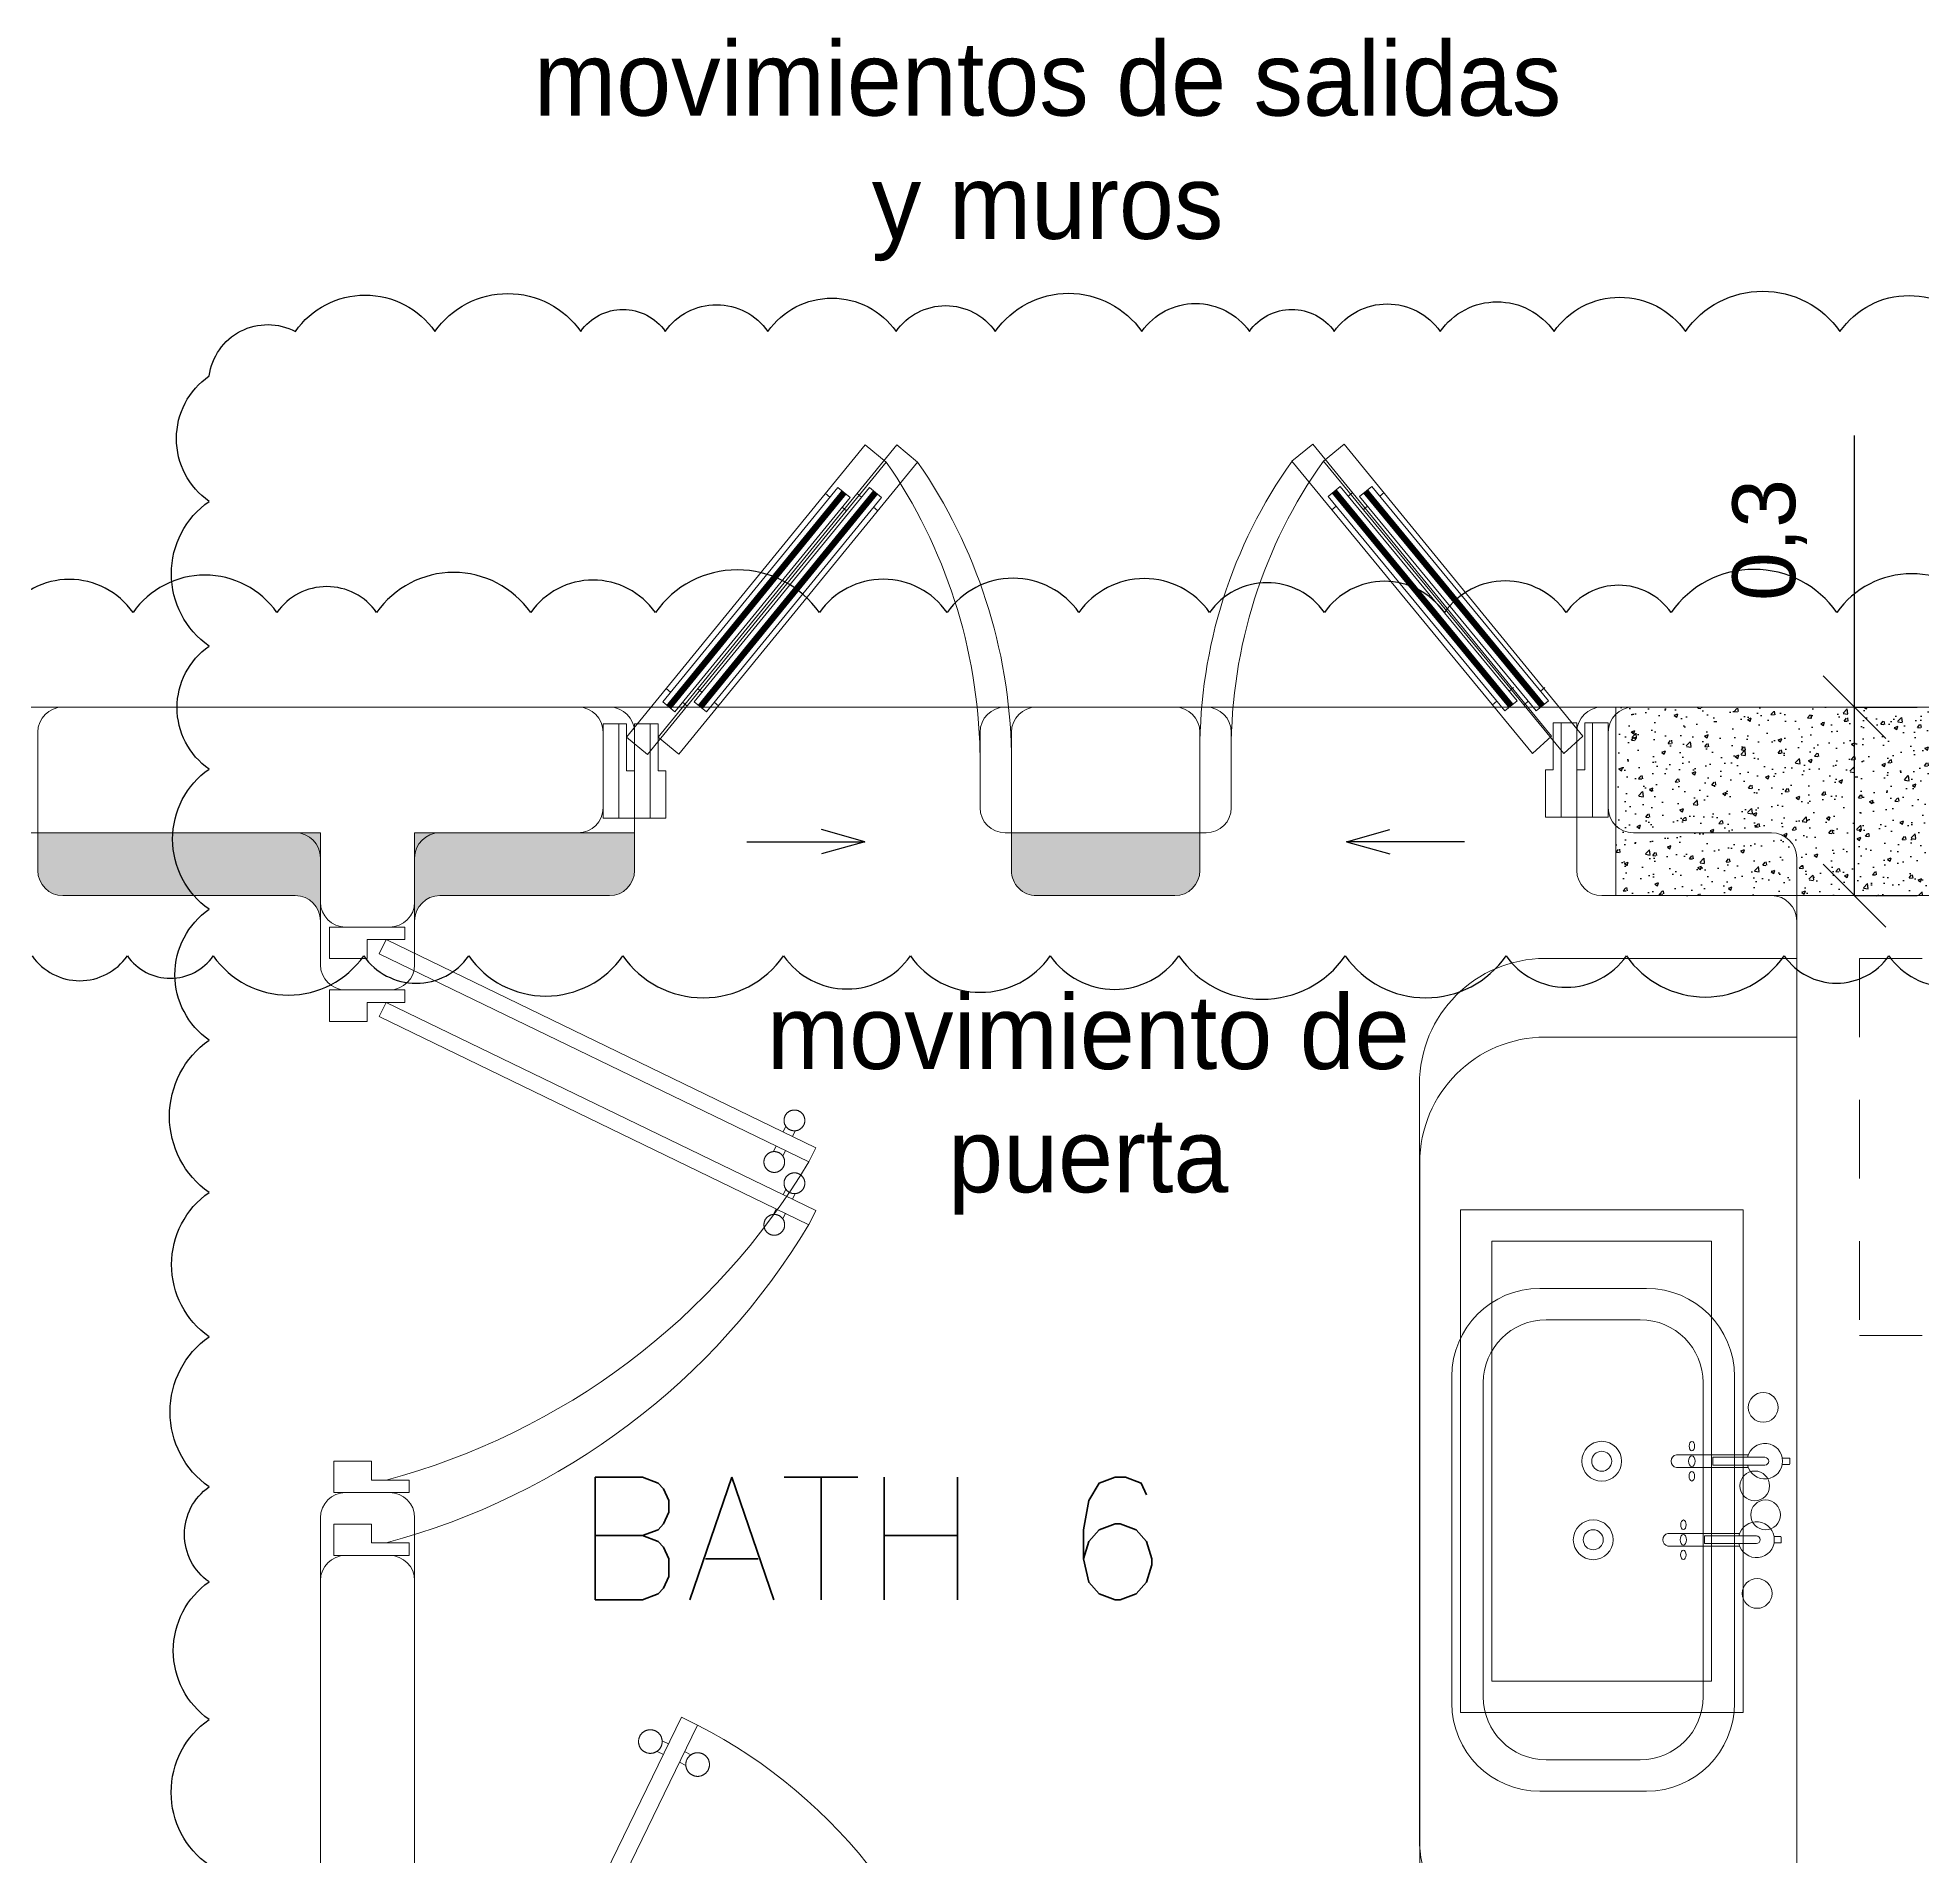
# Model space of a CAD drawing. Header units: metres. Extents: x -232 to 581, y 30 to 789.
# Drawn here: x 102.716 to 105.716, y 675.584 to 678.478 of the extents above; entities that cross this region are included whole.
import ezdxf

# ---------------------------------------------------------------- set-up
doc = ezdxf.new("R2010")
doc.units = ezdxf.units.M
doc.linetypes.add('HIDDEN2', pattern=[0.1875, 0.125, -0.0625])
for name, color, linetype in [('1', 1, 'Continuous'), ('DIMENSIONES', 7, 'Continuous'), ('HATCH', 8, 'Continuous')]:
    doc.layers.add(name, color=color, linetype=linetype)
for name, color, linetype, lineweight in [('A-DOOR', 35, 'Continuous', 5), ('A-WALL', 250, 'Continuous', 20), ('baños', 140, 'Continuous', 0), ('Columnas', 7, 'Continuous', 18), ('piscina', 131, 'Continuous', 0), ('textos', 7, 'Continuous', 0)]:
    doc.layers.add(name, color=color, linetype=linetype, lineweight=lineweight)
doc.layers.add('PISO', color=7, linetype='Continuous', lineweight=5, true_color=0xe6e6e6)
doc.layers.add('RELLENO SECCION', color=8, linetype='Continuous', lineweight=0, transparency=0.4)
doc.styles.get("Standard").update_dxf_attribs({"font": 'arial.ttf'})
doc.dimstyles.new('ISO-25', dxfattribs={"dimtxt": 0.1, "dimasz": 0.1, "dimexe": 0.1, "dimexo": 0.625, "dimgap": 0.075, "dimtad": 1, "dimtxsty": 'Standard', "dimblk": 'OBLIQUE', "dimcen": 2.5, "dimadec": 0, "dimazin": 0, "dimtfac": 1, "dimtmove": 0, "dimatfit": 3, "dimldrblk": 'OBLIQUE', "dimfxl": 1, "dimfxlon": 1, "dimarcsym": 1})

# ---------------------------------------------------------------- blocks, each defined once
blk = doc.blocks.new('P90')
at = {"layer": 'A-DOOR'}
for p, q in [((-0.0476, -0.8576), (0.6364, -0.5264)), ((0.5992, -0.5445), (0.5949, -0.5355)), ((0.6473, -0.5489), (0.6364, -0.5264)), ((-0.0368, -0.88), (0.6473, -0.5489)), ((0.5843, -0.5517), (0.58, -0.5427)), ((0.6101, -0.5669), (0.6144, -0.5759)), ((0.5952, -0.5741), (0.5995, -0.5831)), ((-0.0368, -0.88), (-0.0476, -0.8576))]:
    blk.add_line(p, q, dxfattribs=at)
for points in [[(-0.06, -0.02), (-0.06, -0.05), (-0.12, -0.05), (-0.12, 0), (0, 0), (0, -0.02)], [(-0.0668, -0.88), (-0.0668, -0.85), (-0.1268, -0.85), (-0.1268, -0.9), (-0.0068, -0.9), (-0.0068, -0.88)]]:
    blk.add_lwpolyline(points, close=True, dxfattribs=at)
blk.add_arc((-0.3259, -1.105), 1.1228, 31.0139, 75.0797, dxfattribs=at)
for points in [[(0.5812, -0.5096), (0.5857, -0.5096), (0.5933, -0.5141), (0.5977, -0.5218), (0.5977, -0.5306), (0.5933, -0.5383), (0.5856, -0.5427), (0.5767, -0.5427), (0.5691, -0.5383), (0.5647, -0.5306), (0.5647, -0.5217), (0.5691, -0.514), (0.5768, -0.5096), (0.5812, -0.5096)], [(0.6133, -0.5758), (0.6177, -0.5758), (0.6254, -0.5803), (0.6298, -0.5879), (0.6298, -0.5968), (0.6253, -0.6045), (0.6176, -0.6089), (0.6088, -0.6089), (0.6011, -0.6044), (0.5967, -0.5967), (0.5967, -0.5879), (0.6011, -0.5802), (0.6088, -0.5758), (0.6133, -0.5758)]]:
    blk.add_open_spline(points, degree=2, dxfattribs=at)
blk = doc.blocks.new('A$C3685e79b')
at = {"layer": 'A-DOOR'}
for p, q in [((0.0125, 0.05), (0.3248, 0.6926)), ((0.3248, 0.6926), (0.3503, 0.6802)), ((0.038, 0.0376), (0.3503, 0.6802)), ((0.296, 0.6333), (0.2858, 0.6383)), ((0.3042, 0.6503), (0.294, 0.6552)), ((0.3297, 0.6379), (0.3399, 0.6329)), ((0.3215, 0.621), (0.3317, 0.616)), ((0.038, 0.0376), (0.0125, 0.05))]:
    blk.add_line(p, q, dxfattribs=at)
for points in [[(0, 0), (0.025, 0), (0.025, 0.025), (0.0125, 0.025), (0.0125, 0.1), (0, 0.1), (0, 0)], [(0.8, 0), (0.775, 0), (0.775, 0.025), (0.7875, 0.025), (0.7875, 0.1), (0.8, 0.1), (0.8, 0)]]:
    blk.add_lwpolyline(points, dxfattribs=at)
blk.add_arc((-0.0309, -0.0619), 0.8343, 11.1901, 62.8126, dxfattribs=at)
for points in [[(0.294, 0.6539), (0.294, 0.659), (0.289, 0.6677), (0.2802, 0.6727), (0.2702, 0.6727), (0.2614, 0.6677), (0.2564, 0.6589), (0.2564, 0.6489), (0.2614, 0.6401), (0.2702, 0.6351), (0.2803, 0.6351), (0.289, 0.6401), (0.294, 0.6489), (0.294, 0.6539)], [(0.3693, 0.6173), (0.3693, 0.6224), (0.3642, 0.6311), (0.3555, 0.6361), (0.3454, 0.6361), (0.3367, 0.6311), (0.3316, 0.6224), (0.3317, 0.6123), (0.3367, 0.6035), (0.3454, 0.5985), (0.3555, 0.5985), (0.3643, 0.6036), (0.3693, 0.6123), (0.3693, 0.6173)]]:
    blk.add_open_spline(points, degree=2, dxfattribs=at)
blk = doc.blocks.new('A$C8d867532')
at = {"layer": 'baños', "linetype": 'Continuous'}
blk.add_line((0.0395, 0.4062, 0), (0.1223, 0.4062, 0.0004), dxfattribs=at)
at = {"layer": 'baños'}
for points in [[(0.0743, 0.8), (0.5243, 0.8), (0.5243, 0), (0.0743, 0)], [(0.1243, 0.75), (0.4743, 0.75), (0.4743, 0.05), (0.1243, 0.05)]]:
    blk.add_lwpolyline(points, close=True, dxfattribs=at)
at = {"layer": 'baños', "linetype": 'Continuous'}
blk.add_lwpolyline([(0.0672, 0.3939, -9.082434), (0.0672, 0.4062)], format="xyb", dxfattribs=at)
for points, elevation in [([(0.0114, 0.405), (0.0005, 0.405), (0, 0.4043), (0, 0.3957)], 0), ([(0, 0.3957), (0.0005, 0.395), (0.0114, 0.395)], 0), ([(0.1223, 0.4062), (0.1223, 0.3939)], 0.0004)]:
    blk.add_lwpolyline(points, dxfattribs=dict(at, elevation=elevation))
at = {"layer": 'baños', "linetype": 'Continuous', "elevation": 0}
for points in [[(0.0333, 0.4, -0.385153), (0.0395, 0.4062), (0.0395, 0.4062)], [(0.0333, 0.4, 0.385153), (0.0395, 0.3939), (0.0395, 0.3939)], [(0.0661, 0.4101), (0.1804, 0.4101, -0.363105), (0.1887, 0.4, -0.363105), (0.1804, 0.39), (0.0661, 0.39)]]:
    blk.add_lwpolyline(points, format="xyb", dxfattribs=at)
at = {"layer": 'baños', "linetype": 'Continuous', "extrusion": (1.31781e-06, -1, -8.43443e-26), "elevation": -0.3939}
blk.add_lwpolyline([(0.1223, 0.0004), (0.0395, 0)], close=True, dxfattribs=at)
at = {"layer": 'baños', "linetype": 'Continuous'}
for centre, radius in [((0.0422, 0.4857), 0.0237), ((0.2993, 0.4), 0.0317), ((0.2993, 0.4), 0.0159), ((0.0384, 0.3146), 0.0237)]:
    blk.add_circle(centre, radius, dxfattribs=at)
at = {"layer": 'baños', "linetype": 'Continuous', "extrusion": (3.61622e-27, 8.43443e-26, -1)}
for centre, major_axis, ratio in [((0.1557, 0.424), (0.00005, -0.0075), 0.581577), ((0.1558, 0.4), (0, -0.0085), 0.599546), ((0.1558, 0.376), (0.00005, -0.0075), 0.581577)]:
    blk.add_ellipse(centre, major_axis=major_axis, ratio=ratio, dxfattribs=at)
at = {"layer": 'baños', "linetype": 'Continuous', "flags": 8}
for tag, p in [('TRADENAME', (0.1887, 0.4, 0)), ('MODELNUMBER', (0.1887, 0.4, 0)), ('MATERIAL', (0.1888, 0.4, 0)), ('PRODUCT', (0.1888, 0.4, 0))]:
    blk.add_attdef(tag, p, '', height=0.0000254, rotation=270.0001, dxfattribs=at)
at = {"layer": 'baños', "linetype": 'Continuous'}
for tag, p in [('MATERIAL', (0.299, 0.3999)), ('PRODUCT', (0.299, 0.3999)), ('TRADENAME', (0.2991, 0.3999)), ('MODELNUMBER', (0.2991, 0.3999))]:
    blk.add_attdef(tag, p, '', height=0.0000254, rotation=90.0001, dxfattribs=at)
blk = doc.blocks.new('27.11.2025 LN09 1ER NIVEL')
at = {"layer": 'A-DOOR', "color": 18, "true_color": 0x000000, "extrusion": (0, 0, -1)}
for p, q in [((180.7949, 111.5781), (180.7879, 111.5838)), ((181.67, 111.5797), (181.6769, 111.5854)), ((180.8143, 111.5623), (180.8212, 111.5566)), ((181.6506, 111.5639), (181.6436, 111.5582)), ((180.541, 111.2679), (180.534, 111.2736)), ((181.926, 111.2694), (181.933, 111.2751)), ((180.5604, 111.2521), (180.5673, 111.2464)), ((181.9067, 111.2536), (181.8997, 111.2479))]:
    blk.add_line(p, q, dxfattribs=at)
for points in [[(-180.4712, 111.1961), (-180.8512, 111.6613), (-180.8845, 111.6341), (-180.5045, 111.1689)], [(-181.9936, 111.1977), (-181.6137, 111.6628), (-181.5804, 111.6356), (-181.963, 111.1705)], [(-180.8269, 111.5778), (-180.5482, 111.2366), (-180.5288, 111.2524), (-180.8075, 111.5936)], [(-181.638, 111.5793), (-181.9193, 111.2381), (-181.9387, 111.254), (-181.6573, 111.5952)]]:
    blk.add_lwpolyline(points, close=True, dxfattribs=at)
at = {"layer": 'A-DOOR', "color": 18, "true_color": 0x000000}
for points in [[(180.4587, 111.2176), (180.4338, 111.2176), (180.4338, 111.0676), (180.4587, 111.0676)], [(180.4838, 111.0676), (180.4838, 111.1426), (180.4712, 111.1426), (180.4712, 111.2176), (180.4587, 111.2176), (180.4587, 111.0676)], [(181.9838, 111.0691), (181.9838, 111.1441), (181.9963, 111.1441), (181.9963, 111.2191), (182.0088, 111.2191), (182.0088, 111.0691)], [(182.0088, 111.2191), (182.0338, 111.2191), (182.0338, 111.0691), (182.0088, 111.0691)]]:
    blk.add_lwpolyline(points, close=True, dxfattribs=at)
at = {"layer": 'A-DOOR', "color": 18, "true_color": 0x000000, "extrusion": (0, 0, -1)}
for centre, radius, start, end in [((-180.1932, 111.1556), 0.8407, 145.3159, 178.8974), ((-182.2258, 111.1765), 0.7921, 359.8307, 35.4269)]:
    blk.add_arc(centre, radius, start, end, dxfattribs=at)
at = {"layer": 'A-WALL', "color": 18, "true_color": 0x000000}
for p, q in [((179.3238, 111.2441), (180.3938, 111.2441)), ((181.0738, 111.2441), (181.3938, 111.2441)), ((182.0738, 111.2441), (182.5938, 111.2441)), ((180.4338, 111.0841), (180.4338, 111.2041)), ((181.0338, 111.2041), (181.0338, 111.0841)), ((181.4338, 111.2041), (181.4338, 111.0841)), ((182.0338, 111.0841), (182.0338, 111.2041)), ((179.9438, 111.0441), (179.3238, 111.0441)), ((180.1738, 111.0441), (180.3938, 111.0441)), ((181.0738, 111.0441), (181.3938, 111.0441)), ((182.0738, 111.0441), (182.2938, 111.0441)), ((179.9838, 111.0041), (179.9838, 110.9341)), ((180.1338, 111.0041), (180.1338, 110.9341)), ((182.3338, 111.0041), (182.3338, 109.0841)), ((180.0938, 110.8941), (180.0238, 110.8941)), ((180.0938, 109.9941), (180.0238, 109.9941)), ((179.9838, 106.5841), (179.9838, 109.9541)), ((180.1338, 109.9541), (180.1338, 109.0841))]:
    blk.add_line(p, q, dxfattribs=at)
at = {"layer": 'A-WALL', "color": 18, "linetype": 'HIDDEN2', "true_color": 0x000000}
for p, q in [((182.4338, 110.8441), (182.4338, 110.2441)), ((182.4338, 110.8441), (182.5338, 110.8441)), ((182.4338, 110.2441), (182.5338, 110.2441))]:
    blk.add_line(p, q, dxfattribs=at)
at = {"layer": 'A-WALL', "color": 18, "true_color": 0x000000}
for centre, start, end in [((180.3938, 111.2041), 0, 90), ((181.0738, 111.2041), 90, 180), ((181.3938, 111.2041), 0, 90), ((182.0738, 111.2041), 90, 180), ((180.3938, 111.0841), 270, 0), ((181.0738, 111.0841), 180, 270), ((181.3938, 111.0841), 270, 0), ((182.0738, 111.0841), 180, 270), ((179.9438, 111.0041), 0, 90), ((180.1738, 111.0041), 90, 180), ((182.2938, 111.0041), 0, 90), ((180.0238, 110.9341), 180, 270), ((180.0938, 110.9341), 270, 0), ((180.0238, 109.9541), 90, 180), ((180.0938, 109.9541), 0, 90)]:
    blk.add_arc(centre, 0.04, start, end, dxfattribs=at)
at = {"layer": 'baños', "color": 18, "true_color": 0x000000}
for p, q in [((181.9333, 110.8441), (182.3333, 110.8441)), ((181.7333, 110.6441), (181.7333, 109.4441))]:
    blk.add_line(p, q, dxfattribs=at)
for centre, start, end in [((181.9333, 110.6441), 90, 180), ((181.9333, 109.4441), 180, 270)]:
    blk.add_arc(centre, 0.2, start, end, dxfattribs=at)
at = {"layer": 'piscina', "color": 18, "true_color": 0x000000, "extrusion": (0, 0, -1), "const_width": 0.01}
for points in [[(-180.8172, 111.5857), (-180.5385, 111.2445)], [(-181.6476, 111.5873), (-181.929, 111.246)]]:
    blk.add_lwpolyline(points, dxfattribs=at)
at = {"layer": 'PISO', "color": 18, "true_color": 0x000000}
for p, q in [((181.0738, 111.2441), (180.3938, 111.2441)), ((182.0738, 111.2441), (181.3938, 111.2441))]:
    blk.add_line(p, q, dxfattribs=at)
at = {"color": 18, "true_color": 0x000000}
blk.add_blockref('A$C3685e79b', (180.2338, 108.9441), dxfattribs=at)
at = {"layer": '1', "color": 18, "true_color": 0x000000}
ref = blk.add_blockref('A$C8d867532', (182.3227, 109.6441), dxfattribs=dict(at, xscale=-1))
ref.add_attrib('MATERIAL', 'VITREOUS CHINA', (182.0238, 110.044), dxfattribs={"layer": 'baños', "linetype": 'Continuous', "height": 0.0000254, "rotation": 89.9999})
ref.add_attrib('PRODUCT', 'BATHROOM SINK', (182.0237, 110.044), dxfattribs={"layer": 'baños', "linetype": 'Continuous', "height": 0.0000254, "rotation": 89.9999})
ref.add_attrib('TRADENAME', 'VOX', (182.0237, 110.044), dxfattribs={"layer": 'baños', "linetype": 'Continuous', "height": 0.0000254, "rotation": 89.9999})
ref.add_attrib('MODELNUMBER', 'K-5373', (182.0236, 110.044), dxfattribs={"layer": 'baños', "linetype": 'Continuous', "height": 0.0000254, "rotation": 89.9999})
ref.add_attrib('MATERIAL', 'BRASS', (182.1339, 110.0442, 0), dxfattribs={"layer": 'baños', "linetype": 'Continuous', "height": 0.0000254, "rotation": 269.9999})
ref.add_attrib('PRODUCT', 'FAUCETS', (182.134, 110.0442, 0), dxfattribs={"layer": 'baños', "linetype": 'Continuous', "height": 0.0000254, "rotation": 269.9999})
ref.add_attrib('TRADENAME', 'PURIST', (182.134, 110.0442, 0), dxfattribs={"layer": 'baños', "linetype": 'Continuous', "height": 0.0000254, "rotation": 269.9999})
ref.add_attrib('MODELNUMBER', 'K-14404-4A', (182.134, 110.0442, 0), dxfattribs={"layer": 'baños', "linetype": 'Continuous', "height": 0.0000254, "rotation": 269.9999})
at = {"layer": 'A-DOOR', "color": 18, "true_color": 0x000000, "xscale": -1, "rotation": 180}
blk.add_blockref('P90', (180.1251, 109.9941), dxfattribs=at)
at = {"layer": 'textos', "color": 18, "true_color": 0x000000, "insert": (180.2542, 109.8236), "char_height": 0.195, "width": 3.404877, "attachment_point": 7}
blk.add_mtext('{\\Fromans|c0; BATH 6}', dxfattribs=at)
blk = doc.blocks.new('A$C160d384d')
at = {"layer": 'baños'}
for p, q in [((0.2143, 0.8), (0.3843, 0.8)), ((0.2243, 0.75), (0.3743, 0.75)), ((0.0743, 0.14), (0.0743, 0.66)), ((0.1243, 0.15), (0.1243, 0.65)), ((0.4743, 0.65), (0.4743, 0.15)), ((0.5243, 0.66), (0.5243, 0.14)), ((0.3743, 0.05), (0.2243, 0.05)), ((0.3843, 0), (0.2143, 0))]:
    blk.add_line(p, q, dxfattribs=at)
at = {"layer": 'baños', "linetype": 'Continuous'}
for p, q in [((0.0005, 0.405, 0), (0, 0.4043, 0)), ((0, 0.4043, 0), (0, 0.3957, 0)), ((0, 0.3957, 0), (0.0005, 0.395, 0)), ((0.0114, 0.405, 0), (0.0005, 0.405, 0)), ((0.0005, 0.395, 0), (0.0114, 0.395, 0)), ((0.0395, 0.4062, 0), (0.0395, 0.4062, 0)), ((0.0395, 0.4062, 0), (0.1223, 0.4062, 0.0004)), ((0.0395, 0.3939, 0), (0.0395, 0.3939, 0)), ((0.0661, 0.4101, 0), (0.1804, 0.4101, 0)), ((0.1804, 0.39, 0), (0.0661, 0.39, 0)), ((0.1223, 0.4062, 0.0004), (0.1223, 0.3939, 0.0004))]:
    blk.add_line(p, q, dxfattribs=at)
at = {"layer": 'baños', "linetype": 'Continuous', "extrusion": (1.31781e-06, -1, -8.43443e-26)}
for p, q in [((0.1223, 0.3939, 0.0004), (0.0395, 0.3939, 0)), ((0.0395, 0.3939, 0), (0.1223, 0.3939, 0.0004))]:
    blk.add_line(p, q, dxfattribs=at)
at = {"layer": 'baños', "linetype": 'Continuous'}
for centre, radius in [((0.0422, 0.4857), 0.0237), ((0.2993, 0.4), 0.0317), ((0.2993, 0.4), 0.0159), ((0.0384, 0.3146), 0.0237)]:
    blk.add_circle(centre, radius, dxfattribs=at)
at = {"layer": 'baños'}
for centre, radius, start, end in [((0.2143, 0.66), 0.14, 90, 180), ((0.3843, 0.66), 0.14, 0, 90), ((0.2243, 0.65), 0.1, 90, 180), ((0.3743, 0.65), 0.1, 0, 90), ((0.2143, 0.14), 0.14, 180, 270), ((0.2243, 0.15), 0.1, 180, 270), ((0.3743, 0.15), 0.1, 270, 360), ((0.3843, 0.14), 0.14, 270, 0)]:
    blk.add_arc(centre, radius, start, end, dxfattribs=at)
at = {"layer": 'baños', "linetype": 'Continuous'}
for centre, radius, start, end in [((0.0395, 0.4), 0.0285, 12.564, 347.4316), ((0.0398, 0.3997, 0), 0.00653, 92.8714, 177.1287), ((0.0398, 0.4004, 0), 0.00653, 182.8714, 267.1287), ((0.1786, 0.4001, 0), 0.0101, 359.5645, 79.3894), ((0.1786, 0.4, 0), 0.0101, 280.6108, 0.4357)]:
    blk.add_arc(centre, radius, start, end, dxfattribs=at)
at = {"layer": 'baños', "linetype": 'Continuous', "extrusion": (3.61622e-27, 8.43443e-26, -1)}
for centre, major_axis, ratio in [((0.1557, 0.424), (0.00005, -0.0075), 0.581577), ((0.1558, 0.4), (0, -0.0085), 0.599546), ((0.1558, 0.376), (0.00005, -0.0075), 0.581577)]:
    blk.add_ellipse(centre, major_axis=major_axis, ratio=ratio, dxfattribs=at)
at = {"layer": 'baños', "linetype": 'Continuous', "flags": 8}
for tag, p in [('TRADENAME', (0.1887, 0.4, 0)), ('MODELNUMBER', (0.1887, 0.4, 0)), ('MATERIAL', (0.1888, 0.4, 0)), ('PRODUCT', (0.1888, 0.4, 0))]:
    blk.add_attdef(tag, p, '', height=0.0000254, rotation=270.0001, dxfattribs=at)
at = {"layer": 'baños', "linetype": 'Continuous'}
for tag, p in [('MATERIAL', (0.299, 0.3999)), ('PRODUCT', (0.299, 0.3999)), ('TRADENAME', (0.2991, 0.3999)), ('MODELNUMBER', (0.2991, 0.3999))]:
    blk.add_attdef(tag, p, '', height=0.0000254, rotation=90.0001, dxfattribs=at)
blk = doc.blocks.new('20.03.2026 LN 09 PRIMER NIVEL ARQ')
at = {"layer": 'HATCH'}
h = blk.add_hatch(dxfattribs=at)
h.set_pattern_fill('AR-CONC', color=1, scale=0.00032)
h.set_pattern_definition([(50, (109.59505, -7.243447), (0.058299094, -0.005100507), [0.006096, -0.067056]), (355, (109.59505, -7.24345), (-0.011277895, 0.06113819), [0.0048768, -0.053644987]), (100.451445, (109.59991, -7.24387), (0.0470212, 0.05603768), [0.005180803, -0.056988878]), (46.1842, (109.59505, -7.22719), (0.086745293, -0.013453545), [0.009144, -0.100584]), (96.63556, (109.60228, -7.22831), (0.07596932, 0.07917636), [0.00777121, -0.085483395]), (351.18415, (109.59505, -7.22719), (0.07596932, 0.07917636), [0.00731519, -0.080467114]), (21, (109.60318, -7.231255), (0.048516605, -0.032724863), [0.006096, -0.067056]), (326, (109.60318, -7.231255), (0.01977665, 0.05894015), [0.0048768, -0.0536448]), (71.451445, (109.607223, -7.23398), (0.068293254, 0.026215286), [0.005180803, -0.05698878]), (37.5, (109.595052, -7.243447), (0.000988353, 0.0270576124), [0, -0.05299456, 0, -0.0544576, 0, -0.053848]), (7.5, (109.595052, -7.243447), (0.021382292, 0.032057784), [0, -0.03104896, 0, -0.05177536, 0, -0.0205232]), (327.5, (109.576927, -7.243447), (0.0433889905, -0.001833198), [0, -0.02032, 0, -0.0633984, 0, -0.0841248]), (317.5, (109.5688, -7.243447), (0.047401338, 0.008136477), [0, -0.026416, 0, -0.04210304, 0, -0.0597408])])
h.paths.add_polyline_path([(1.4263, -42.4932), (1.4263, -42.7932), (2.0263, -42.7932), (2.0263, -42.4932)])
at = {"layer": 'RELLENO SECCION'}
h = blk.add_hatch(color=1, dxfattribs=at)
h.dxf.hatch_style = 1
h.paths.add_polyline_path([(-0.636, -42.6932), (-1.086, -42.6932), (-1.086, -42.7532, 0.414214), (-1.046, -42.7932), (-0.676, -42.7932, -0.414214), (-0.636, -42.8332)])
h = blk.add_hatch(color=1, dxfattribs=at)
h.dxf.hatch_style = 1
h.paths.add_polyline_path([(0.464, -42.6932), (0.464, -42.7532, 0.414213), (0.504, -42.7932), (0.724, -42.7932), (0.7241, -42.7932, 0.413894), (0.764, -42.7532), (0.764, -42.6932)])
h.paths.add_polyline_path([(-0.486, -42.6932), (-0.486, -42.8332, -0.414214), (-0.446, -42.7932), (-0.1759, -42.7932, 0.41363), (-0.136, -42.7532), (-0.136, -42.6932)])
at = {"layer": 'A-DOOR', "color": 1, "extrusion": (0, 0, -1)}
for p, q in [((0.2251, -42.1592), (0.2182, -42.1535)), ((0.2445, -42.175), (0.2514, -42.1807)), ((0.9808, -42.1734), (0.9739, -42.1791)), ((1.0002, -42.1576), (1.0072, -42.1519)), ((-0.0288, -42.4694), (-0.0357, -42.4637)), ((1.2563, -42.4678), (1.2632, -42.4622)), ((-0.0094, -42.4852), (-0.0024, -42.4909)), ((1.2369, -42.4837), (1.2299, -42.4893))]:
    blk.add_line(p, q, dxfattribs=at)
for points in [[(0.0985, -42.5411), (-0.2814, -42.076), (-0.3147, -42.1032), (0.0653, -42.5683)], [(-1.3239, -42.5396), (-0.9439, -42.0745), (-0.9106, -42.1017), (-1.2932, -42.5668)], [(-0.2571, -42.1595), (0.0216, -42.5007), (0.041, -42.4849), (-0.2378, -42.1437)], [(-0.9682, -42.1579), (-1.2496, -42.4991), (-1.2689, -42.4833), (-0.9875, -42.1421)]]:
    blk.add_lwpolyline(points, close=True, dxfattribs=at)
at = {"layer": 'A-DOOR', "color": 1}
for points in [[(-0.111, -42.5197), (-0.136, -42.5197), (-0.136, -42.6697), (-0.111, -42.6697)], [(-0.086, -42.6697), (-0.086, -42.5947), (-0.0985, -42.5947), (-0.0985, -42.5197), (-0.111, -42.5197), (-0.111, -42.6697)], [(1.314, -42.6682), (1.314, -42.5932), (1.3265, -42.5932), (1.3265, -42.5182), (1.339, -42.5182), (1.339, -42.6682)], [(1.339, -42.5182), (1.364, -42.5182), (1.364, -42.6682), (1.339, -42.6682)]]:
    blk.add_lwpolyline(points, close=True, dxfattribs=at)
at = {"layer": 'A-DOOR', "color": 1, "extrusion": (0, 0, -1)}
for centre, radius, start, end in [((0.3766, -42.5816), 0.8407, 145.3159, 178.8974), ((-1.5561, -42.5608), 0.7921, 359.8307, 35.4269)]:
    blk.add_arc(centre, radius, start, end, dxfattribs=at)
at = {"layer": 'A-WALL', "color": 1}
for p, q in [((-1.046, -42.4932), (-0.176, -42.4932)), ((0.5039, -42.4932), (0.724, -42.4932)), ((1.404, -42.4932), (2.024, -42.4932)), ((-1.086, -42.6532), (-1.086, -42.5332)), ((-0.136, -42.7532), (-0.136, -42.5332)), ((0.464, -42.5332), (0.464, -42.7531)), ((0.764, -42.5332), (0.764, -42.7532)), ((1.364, -42.7532), (1.364, -42.5332)), ((-1.086, -42.6532), (-1.086, -42.7532)), ((-0.636, -42.6932), (-1.086, -42.6932)), ((-0.636, -42.6932), (-0.636, -42.9032)), ((-0.486, -42.6932), (-0.136, -42.6932)), ((-0.486, -42.6932), (-0.486, -42.9032)), ((0.464, -42.6932), (0.764, -42.6932)), ((-0.676, -42.7932), (-1.046, -42.7932)), ((-0.446, -42.7932), (-0.1759, -42.7932)), ((0.504, -42.7932), (0.724, -42.7932)), ((0.5941, -42.7932), (0.7241, -42.7932)), ((1.404, -42.7932), (1.4263, -42.7932)), ((1.714, -42.8332), (1.714, -44.8332)), ((-0.526, -42.9432), (-0.596, -42.9432)), ((-0.526, -43.8432), (-0.596, -43.8432)), ((-0.636, -47.1032), (-0.636, -43.8832)), ((-0.486, -43.8832), (-0.486, -44.9032))]:
    blk.add_line(p, q, dxfattribs=at)
for centre, start, end in [((-1.046, -42.5332), 90, 180), ((-0.176, -42.5332), 0, 90), ((0.504, -42.5332), 90, 180), ((0.724, -42.5332), 0, 90), ((1.404, -42.5332), 90, 180), ((-1.046, -42.7532), 180, 270), ((-0.176, -42.7532), 270, 0), ((0.504, -42.7532), 179.9713, 270), ((0.724, -42.7532), 270, 0), ((1.404, -42.7532), 180, 270), ((-0.676, -42.8332), 0, 90), ((-0.446, -42.8332), 90, 180), ((1.674, -42.8332), 0, 90), ((-0.596, -42.9032), 180, 270), ((-0.526, -42.9032), 270, 0), ((-0.596, -43.8832), 90, 180), ((-0.526, -43.8832), 0, 90)]:
    blk.add_arc(centre, 0.04, start, end, dxfattribs=at)
at = {"layer": 'baños', "color": 1}
for p, q in [((1.314, -43.0182, 0), (1.714, -43.0182, 0)), ((1.114, -43.2182, 0), (1.114, -44.4182, 0))]:
    blk.add_line(p, q, dxfattribs=at)
blk.add_arc((1.314, -43.2182, 0), 0.2, 90, 180, dxfattribs=at)
at = {"layer": 'Columnas', "color": 1}
blk.add_lwpolyline([(1.4263, -42.4932), (1.4263, -42.7932), (2.0263, -42.7932), (2.0263, -42.4932)], close=True, dxfattribs=at)
at = {"layer": 'piscina', "color": 1, "extrusion": (0, 0, -1), "const_width": 0.01}
for points in [[(-0.2475, -42.1516), (0.0313, -42.4928)], [(-0.9779, -42.15), (-1.2592, -42.4912)]]:
    blk.add_lwpolyline(points, dxfattribs=at)
at = {"layer": 'PISO', "color": 1}
for p, q in [((-1.046, -42.4932), (-3.926, -42.4932)), ((0.504, -42.4932), (-0.176, -42.4932)), ((1.404, -42.4932), (0.724, -42.4932))]:
    blk.add_line(p, q, dxfattribs=at)
at = {"color": 1}
ref = blk.add_blockref('A$C160d384d', (1.6894, -44.2182, 0), dxfattribs=dict(at, xscale=-1))
ref.add_attrib('MATERIAL', 'VITREOUS CHINA', (1.3904, -43.818, 0), dxfattribs={"layer": 'baños', "linetype": 'Continuous', "height": 0.0000254, "rotation": 269.9999})
ref.add_attrib('PRODUCT', 'BATHROOM SINK', (1.3903, -43.818, 0), dxfattribs={"layer": 'baños', "linetype": 'Continuous', "height": 0.0000254, "rotation": 269.9999})
ref.add_attrib('TRADENAME', 'VOX', (1.3903, -43.8182, 0), dxfattribs={"layer": 'baños', "linetype": 'Continuous', "height": 0.0000254, "rotation": 269.9999})
ref.add_attrib('MODELNUMBER', 'K-5373', (1.3903, -43.8182, 0), dxfattribs={"layer": 'baños', "linetype": 'Continuous', "height": 0.0000254, "rotation": 269.9999})
ref.add_attrib('MATERIAL', 'BRASS', (1.5006, -43.8182, 0), dxfattribs={"layer": 'baños', "linetype": 'Continuous', "height": 0.0000254, "rotation": 89.9999})
ref.add_attrib('PRODUCT', 'FAUCETS', (1.5006, -43.8183, 0), dxfattribs={"layer": 'baños', "linetype": 'Continuous', "height": 0.0000254, "rotation": 89.9999})
ref.add_attrib('TRADENAME', 'PURIST', (1.5007, -43.8183, 0), dxfattribs={"layer": 'baños', "linetype": 'Continuous', "height": 0.0000254, "rotation": 89.9999})
ref.add_attrib('MODELNUMBER', 'K-14404-4A', (1.5007, -43.8183, 0), dxfattribs={"layer": 'baños', "linetype": 'Continuous', "height": 0.0000254, "rotation": 89.9999})
at = {"layer": 'A-DOOR', "color": 1, "xscale": -1, "rotation": 180}
blk.add_blockref('P90', (-0.4947, -43.8432), dxfattribs=at)
at = {"layer": 'baños', "color": 1, "linetype": 'Continuous'}
for tag, p in [('MODELNUMBER', (-12.0611, -62.0707)), ('MATERIAL', (-12.0611, -62.0709)), ('PRODUCT', (-12.0611, -62.0708)), ('TRADENAME', (-12.0611, -62.0708))]:
    blk.add_attdef(tag, p, '', height=0.0000254, rotation=359.9999, dxfattribs=at)
at = {"layer": 'textos', "color": 1, "insert": (-0.3656, -43.9137), "char_height": 0.195, "width": 3.404877, "attachment_point": 7}
blk.add_mtext('{\\Fromans|c0; BATH 6}', dxfattribs=at)
blk = doc.blocks.new('_Oblique')
at = {"color": 0, "linetype": 'ByBlock', "lineweight": -2}
blk.add_line((-0.5, -0.5), (0.5, 0.5), dxfattribs=at)
blk = doc.blocks.new('*D178')
at = {"layer": 'Defpoints', "color": 0, "transparency": 16777216}
for p in [(105.5281, 677.4125), (105.6078, 677.4125), (105.5281, 677.1125)]:
    blk.add_point(p, dxfattribs=at)
at = {"layer": 'DIMENSIONES', "color": 0, "lineweight": -2, "transparency": 16777216}
for p, q in [((105.6078, 677.4125), (105.6078, 677.8446)), ((105.6078, 677.4125), (105.7078, 677.4125)), ((105.6078, 677.1125), (105.6078, 677.4125)), ((105.6078, 677.1125), (105.7078, 677.1125))]:
    blk.add_line(p, q, dxfattribs=at)
at = {"layer": 'DIMENSIONES', "color": 0, "lineweight": -2, "transparency": 16777216, "xscale": 0.1, "yscale": 0.1, "zscale": 0.1}
for p, rotation in [((105.6078, 677.4125), 90), ((105.6078, 677.1125), 270)]:
    blk.add_blockref('_Oblique', p, dxfattribs=dict(at, rotation=rotation))
at = {"layer": 'DIMENSIONES', "color": 0, "transparency": 16777216, "insert": (105.4727, 677.6785), "char_height": 0.1, "attachment_point": 5, "rotation": 90}
blk.add_mtext('0,3', dxfattribs=at)

msp = doc.modelspace()

# ---------------------------------------------------------------- linework, layer by layer
at = {"color": 6}
for p, q in [((103.8447, 677.1984), (104.0323, 677.1984)), ((104.0323, 677.1984), (103.9633, 677.2178)), ((104.0323, 677.1984), (103.9633, 677.179)), ((104.7992, 677.1984), (104.8683, 677.2178)), ((104.9869, 677.1984), (104.7992, 677.1984)), ((104.7992, 677.1984), (104.8683, 677.179))]:
    msp.add_line(p, q, dxfattribs=at)
for points in [[(102.9886, 675.5696, -0.520567), (102.9886, 675.8015, -0.520567), (102.9886, 676.0205, -0.520567), (102.9886, 676.1716, -0.520567), (102.9886, 676.4106, -0.520567), (102.9886, 676.6402, -0.520567), (102.9886, 676.8824, -0.520567), (102.9886, 677.091, -0.520567), (102.9886, 677.3139, -0.520567), (102.9886, 677.5095, -0.520567), (102.9886, 677.7399, -0.520567), (102.9886, 677.9396, -0.520567), (103.1259, 678.0103, -0.520567), (103.3481, 678.0103, -0.520567), (103.5802, 678.0103, -0.520567), (103.7147, 678.0103, -0.520567), (103.8782, 678.0103, -0.520567), (104.0821, 678.0103, -0.520567), (104.2401, 678.0103, -0.520567), (104.4733, 678.0103, -0.520567), (104.6446, 678.0103, -0.520567), (104.7797, 678.0103, -0.520567), (104.9483, 678.0103, -0.520567), (105.1295, 678.0103, -0.520567), (105.3387, 678.0103, -0.520567), (105.5847, 678.0103, -0.520567), (105.8045, 678.0103, -0.520567)], [(105.8174, 677.563, 0.520567), (105.5799, 677.563, 0.520567), (105.3158, 677.563, 0.520567), (105.1488, 677.563, 0.520567), (104.9551, 677.563, 0.520567), (104.764, 677.563, 0.520567), (104.5813, 677.563, 0.520567), (104.3733, 677.563, 0.520567), (104.1635, 677.563, 0.520567), (103.9601, 677.563, 0.520567), (103.699, 677.563, 0.520567), (103.5005, 677.563, 0.520567), (103.2553, 677.563, 0.520567), (103.0965, 677.563, 0.520567), (102.8675, 677.563, 0.520567), (102.6647, 677.563, 0.520567)], [(102.707, 677.0166, 0.520567), (102.8585, 677.0166, 0.520567), (102.9953, 677.0166, 0.520567), (103.2347, 677.0166, 0.520567), (103.4018, 677.0166, 0.520567), (103.6472, 677.0166, 0.520567), (103.903, 677.0166, 0.520567), (104.1051, 677.0166, 0.520567), (104.3277, 677.0166, 0.520567), (104.5323, 677.0166, 0.520567), (104.7973, 677.0166, 0.520567), (105.0532, 677.0166, 0.520567), (105.2447, 677.0166, 0.520567), (105.4959, 677.0166, 0.520567), (105.6626, 677.0166, 0.520567), (105.8512, 677.0166, 0.520567)]]:
    msp.add_lwpolyline(points, format="xyb", dxfattribs=at)

# ---------------------------------------------------------------- block references
at = {"color": 1}
for name, p in [('20.03.2026 LN 09 PRIMER NIVEL ARQ', (103.8018, 719.9057)), ('27.11.2025 LN09 1ER NIVEL', (-76.818, 566.1684))]:
    msp.add_blockref(name, p, dxfattribs=at)

# ---------------------------------------------------------------- texts
at = {"color": 6, "char_height": 0.117677, "attachment_point": 1}
for s, width, heights, insert in [('\\pxqc;{\\fCentury Gothic|b0|i0|c0|p34;movimientos de salidas y muros}', 1.692907, [0.7944], (103.4769, 678.4715)), ('\\pxqc;{\\fCentury Gothic|b0|i0|c0|p34;movimiento de puerta}', 1.078156, [0.525], (103.849, 676.9543))]:
    msp.add_mtext_dynamic_manual_height_columns(s, width=width, gutter_width=0.0869, heights=heights, dxfattribs=dict(at, insert=insert))

# ---------------------------------------------------------------- dimensions: what is measured, and where the dimension line sits
at = {"layer": 'DIMENSIONES', "color": 6}
dim = msp.add_linear_dim(base=(105.6078, 677.4125), p1=(105.5281, 677.1125), p2=(105.5281, 677.4125), angle=90, dimstyle='ISO-25', dxfattribs=at)
dim.commit()
dim.dimension.update_dxf_attribs({"geometry": '*D178', "text_midpoint": (105.4727, 677.6785)})

doc.saveas('drawing.dxf')
